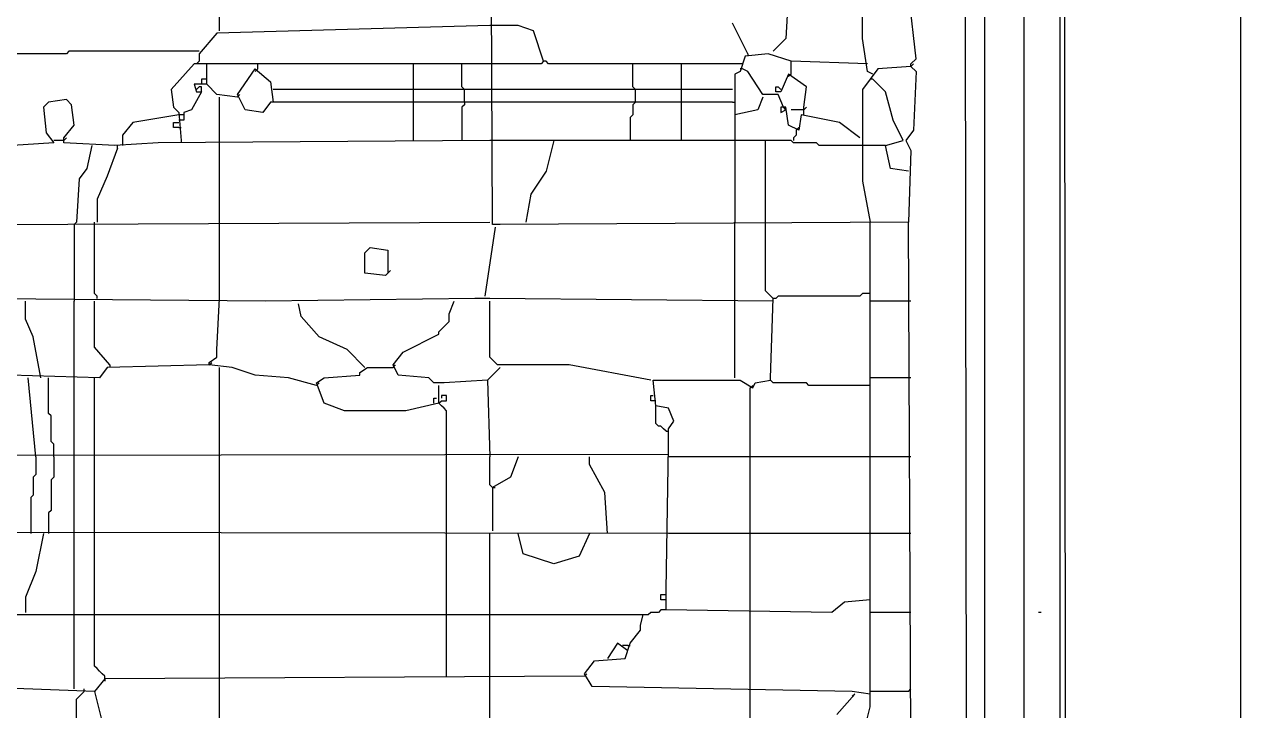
# Model space of a CAD drawing. Extents: x 4511820 to 5180432, y -1526536 to -944957.
# Drawn here: x 5149135.6 to 5149472.5, y -1027185.9 to -1026995.9 of the extents above; entities that cross this region are included whole.
import ezdxf

# ---------------------------------------------------------------- set-up
doc = ezdxf.new("R2010")
doc.units = 0
doc.header["$MEASUREMENT"] = 0
doc.layers.add('ZZ-chladenie', color=133, linetype='CONTINUOUS')

msp = doc.modelspace()

# ---------------------------------------------------------------- linework, layer by layer
at = {"layer": 'ZZ-chladenie'}
for p, q in [((5149472.5, -1028973.604), (5149472.5, -1026604.74)), ((5149472.5, -1028973.604), (5149472.5, -1026604.74)), ((5149412.5, -1028913.604), (5149412.5, -1026664.74)), ((5149422.5, -1028913.604), (5149422.5, -1026664.74)), ((5149424.295, -1027533.937), (5149423.589, -1026766.559)), ((5149396.737, -1027292.983), (5149396.03, -1026785.638)), ((5149401.683, -1027292.983), (5149401.683, -1026797.65)), ((5149265.307, -1027051.323), (5149264.601, -1026878.91)), ((5149189.701, -1026997.62), (5149189.701, -1026986.314)), ((5149347.275, -1026986.314), (5149346.568, -1026999.74)), ((5149367.766, -1026999.74), (5149367.766, -1026985.608)), ((5149382.605, -1027005.393), (5149380.485, -1026986.314)), ((5149264.601, -1026996.207), (5149188.994, -1026998.327)), ((5149272.374, -1026996.207), (5149264.601, -1026996.207)), ((5149276.614, -1026997.62), (5149272.374, -1026996.207)), ((5149279.44, -1027006.1), (5149276.614, -1026997.62)), ((5149335.968, -1027003.98), (5149331.729, -1026995.501)), ((5149188.994, -1026998.327), (5149184.048, -1027003.98)), ((5149346.568, -1026999.74), (5149343.034, -1027003.273)), ((5149369.18, -1027008.926), (5149367.766, -1026999.74)), ((5149147.304, -1027003.98), (5149114.8, -1027003.98)), ((5149148.01, -1027003.273), (5149147.304, -1027003.98)), ((5149184.048, -1027003.273), (5149148.01, -1027003.273)), ((5149184.048, -1027003.98), (5149184.048, -1027006.1)), ((5149341.621, -1027003.98), (5149335.262, -1027004.687)), ((5149335.968, -1027003.98), (5149335.968, -1027004.687)), ((5149347.981, -1027006.1), (5149341.621, -1027003.98)), ((5149182.635, -1027006.806), (5149176.275, -1027013.872)), ((5149264.601, -1027006.806), (5149182.635, -1027006.806)), ((5149184.048, -1027006.1), (5149183.341, -1027006.806)), ((5149186.167, -1027012.459), (5149186.167, -1027006.806)), ((5149200.3, -1027008.219), (5149200.3, -1027006.806)), ((5149243.403, -1027013.872), (5149243.403, -1027006.806)), ((5149256.828, -1027013.166), (5149256.828, -1027006.806)), ((5149278.733, -1027006.806), (5149264.601, -1027006.806)), ((5149279.44, -1027006.1), (5149278.733, -1027006.806)), ((5149280.146, -1027006.1), (5149279.44, -1027006.1)), ((5149280.853, -1027006.806), (5149280.146, -1027006.1)), ((5149334.555, -1027006.806), (5149280.853, -1027006.806)), ((5149304.171, -1027013.166), (5149304.171, -1027006.806)), ((5149317.597, -1027013.872), (5149317.597, -1027006.806)), ((5149335.262, -1027004.687), (5149333.849, -1027008.926)), ((5149347.981, -1027009.633), (5149347.981, -1027006.1)), ((5149369.18, -1027006.806), (5149347.981, -1027006.1)), ((5149381.191, -1027007.513), (5149372.006, -1027008.219)), ((5149381.191, -1027006.806), (5149382.605, -1027005.393)), ((5149381.191, -1027007.513), (5149381.898, -1027006.806)), ((5149381.191, -1027007.513), (5149381.191, -1027006.806)), ((5149381.191, -1027007.513), (5149382.605, -1027008.926)), ((5149186.167, -1027011.046), (5149184.754, -1027011.046)), ((5149184.754, -1027011.046), (5149184.754, -1027012.459)), ((5149194.646, -1027015.285), (5149199.593, -1027008.219)), ((5149200.3, -1027008.219), (5149199.593, -1027008.926)), ((5149199.593, -1027008.219), (5149203.832, -1027011.753)), ((5149333.849, -1027008.926), (5149332.436, -1027009.633)), ((5149332.436, -1027009.633), (5149332.436, -1027050.616)), ((5149334.555, -1027008.219), (5149333.849, -1027008.219)), ((5149335.968, -1027008.926), (5149334.555, -1027008.219)), ((5149340.208, -1027015.285), (5149335.968, -1027008.926)), ((5149347.275, -1027009.633), (5149345.155, -1027014.579)), ((5149347.981, -1027009.633), (5149347.275, -1027010.339)), ((5149352.221, -1027013.166), (5149347.275, -1027009.633)), ((5149372.006, -1027008.219), (5149367.766, -1027013.872)), ((5149370.593, -1027009.633), (5149369.18, -1027008.926)), ((5149370.593, -1027011.046), (5149369.886, -1027011.046)), ((5149374.125, -1027014.579), (5149370.593, -1027011.046)), ((5149382.605, -1027008.926), (5149381.898, -1027025.178)), ((5149176.275, -1027013.872), (5149176.982, -1027018.819)), ((5149184.754, -1027014.579), (5149181.928, -1027019.526)), ((5149186.167, -1027012.459), (5149182.635, -1027012.459)), ((5149182.635, -1027012.459), (5149183.341, -1027014.579)), ((5149184.048, -1027013.166), (5149183.341, -1027013.872)), ((5149183.341, -1027014.579), (5149184.754, -1027014.579)), ((5149184.754, -1027013.166), (5149184.048, -1027013.166)), ((5149184.754, -1027014.579), (5149184.754, -1027013.166)), ((5149188.994, -1027015.285), (5149186.167, -1027012.459)), ((5149203.832, -1027011.753), (5149204.539, -1027017.405)), ((5149264.601, -1027013.872), (5149204.539, -1027013.872)), ((5149243.403, -1027017.405), (5149243.403, -1027013.872)), ((5149257.535, -1027013.872), (5149256.828, -1027013.166)), ((5149257.535, -1027017.405), (5149257.535, -1027013.872)), ((5149331.729, -1027013.872), (5149264.601, -1027013.872)), ((5149304.878, -1027013.872), (5149304.171, -1027013.166)), ((5149304.878, -1027017.405), (5149304.878, -1027013.872)), ((5149317.597, -1027017.405), (5149317.597, -1027013.872)), ((5149343.741, -1027014.579), (5149343.741, -1027013.166)), ((5149343.741, -1027013.166), (5149344.448, -1027013.166)), ((5149345.155, -1027014.579), (5149343.741, -1027014.579)), ((5149344.448, -1027013.166), (5149345.155, -1027013.872)), ((5149351.514, -1027018.819), (5149352.221, -1027013.166)), ((5149367.766, -1027013.872), (5149367.766, -1027039.31)), ((5149376.245, -1027022.352), (5149374.125, -1027014.579)), ((5149142.358, -1027017.405), (5149140.944, -1027018.819)), ((5149147.304, -1027016.698), (5149142.358, -1027017.405)), ((5149148.717, -1027018.112), (5149147.304, -1027016.698)), ((5149194.646, -1027015.992), (5149188.994, -1027015.285)), ((5149189.701, -1027028.005), (5149189.701, -1027015.992)), ((5149194.646, -1027015.992), (5149195.353, -1027015.285)), ((5149196.766, -1027019.526), (5149194.646, -1027015.285)), ((5149203.832, -1027017.405), (5149201.713, -1027020.232)), ((5149264.601, -1027017.405), (5149203.832, -1027017.405)), ((5149243.403, -1027028.005), (5149243.403, -1027017.405)), ((5149257.535, -1027017.405), (5149257.535, -1027018.112)), ((5149331.729, -1027017.405), (5149264.601, -1027017.405)), ((5149304.878, -1027017.405), (5149304.171, -1027018.112)), ((5149317.597, -1027028.005), (5149317.597, -1027017.405)), ((5149331.729, -1027017.405), (5149332.436, -1027017.405)), ((5149340.208, -1027015.992), (5149338.795, -1027019.526)), ((5149344.448, -1027015.285), (5149340.208, -1027015.285)), ((5149345.861, -1027018.819), (5149344.448, -1027015.285)), ((5149140.944, -1027018.819), (5149141.651, -1027025.885)), ((5149149.423, -1027023.765), (5149148.717, -1027018.112)), ((5149178.395, -1027020.939), (5149165.676, -1027023.058)), ((5149176.982, -1027018.819), (5149178.395, -1027020.232)), ((5149178.395, -1027020.232), (5149179.101, -1027028.005)), ((5149179.808, -1027020.939), (5149178.395, -1027020.939)), ((5149181.928, -1027019.526), (5149179.808, -1027020.232)), ((5149179.808, -1027020.232), (5149179.808, -1027022.352)), ((5149201.713, -1027020.232), (5149196.766, -1027019.526)), ((5149257.535, -1027018.112), (5149256.828, -1027018.819)), ((5149256.828, -1027018.819), (5149256.828, -1027028.005)), ((5149304.171, -1027020.939), (5149303.464, -1027021.645)), ((5149304.171, -1027018.112), (5149304.171, -1027020.939)), ((5149338.795, -1027019.526), (5149332.436, -1027020.939)), ((5149346.568, -1027018.819), (5149345.155, -1027018.819)), ((5149345.155, -1027018.819), (5149345.155, -1027020.232)), ((5149345.155, -1027020.232), (5149346.568, -1027019.526)), ((5149346.568, -1027019.526), (5149345.861, -1027018.819)), ((5149347.275, -1027023.765), (5149346.568, -1027018.819)), ((5149351.514, -1027019.526), (5149347.981, -1027019.526)), ((5149350.807, -1027020.939), (5149350.101, -1027025.178)), ((5149361.407, -1027023.058), (5149350.807, -1027020.939)), ((5149351.514, -1027019.526), (5149352.221, -1027018.819)), ((5149351.514, -1027020.939), (5149351.514, -1027018.819)), ((5149146.597, -1027027.298), (5149149.423, -1027023.765)), ((5149165.676, -1027023.058), (5149162.849, -1027026.592)), ((5149176.982, -1027024.471), (5149176.982, -1027023.058)), ((5149176.982, -1027023.058), (5149178.395, -1027023.058)), ((5149178.395, -1027024.471), (5149176.982, -1027024.471)), ((5149179.808, -1027022.352), (5149178.395, -1027022.352)), ((5149178.395, -1027024.471), (5149179.101, -1027024.471)), ((5149303.464, -1027021.645), (5149303.464, -1027028.005)), ((5149350.101, -1027025.178), (5149347.275, -1027023.765)), ((5149349.394, -1027025.178), (5149350.101, -1027024.471)), ((5149367.059, -1027027.298), (5149361.407, -1027023.058)), ((5149379.072, -1027028.005), (5149376.245, -1027022.352)), ((5149141.651, -1027025.885), (5149143.771, -1027028.711)), ((5149146.597, -1027028.005), (5149143.771, -1027028.005)), ((5149146.597, -1027028.005), (5149147.304, -1027027.298)), ((5149146.597, -1027028.711), (5149146.597, -1027027.298)), ((5149162.849, -1027026.592), (5149162.849, -1027029.418)), ((5149264.601, -1027028.005), (5149172.742, -1027028.711)), ((5149179.101, -1027028.005), (5149179.101, -1027028.711)), ((5149189.701, -1027050.616), (5149189.701, -1027028.005)), ((5149332.436, -1027028.005), (5149264.601, -1027028.005)), ((5149282.266, -1027028.005), (5149280.146, -1027036.484)), ((5149347.981, -1027028.005), (5149332.436, -1027028.005)), ((5149340.915, -1027050.616), (5149340.915, -1027028.005)), ((5149348.688, -1027028.711), (5149347.981, -1027028.005)), ((5149349.394, -1027026.592), (5149348.688, -1027027.298)), ((5149348.688, -1027027.298), (5149348.688, -1027028.005)), ((5149349.394, -1027025.178), (5149349.394, -1027026.592)), ((5149374.125, -1027029.418), (5149379.072, -1027028.005)), ((5149381.898, -1027025.178), (5149379.778, -1027028.005)), ((5149379.778, -1027028.005), (5149381.191, -1027030.831)), ((5149143.771, -1027028.711), (5149120.453, -1027030.124)), ((5149160.73, -1027029.418), (5149146.597, -1027028.711)), ((5149154.37, -1027029.418), (5149152.957, -1027035.777)), ((5149161.436, -1027030.124), (5149158.61, -1027037.897)), ((5149172.742, -1027028.711), (5149160.73, -1027029.418)), ((5149161.436, -1027030.124), (5149161.436, -1027029.418)), ((5149355.047, -1027028.711), (5149348.688, -1027028.711)), ((5149355.754, -1027029.418), (5149355.047, -1027028.711)), ((5149367.059, -1027029.418), (5149355.754, -1027029.418)), ((5149374.125, -1027029.418), (5149367.059, -1027029.418)), ((5149375.539, -1027035.777), (5149374.125, -1027029.418)), ((5149381.191, -1027030.831), (5149380.485, -1027050.616)), ((5149152.957, -1027035.777), (5149150.837, -1027038.604)), ((5149158.61, -1027037.897), (5149155.783, -1027044.257)), ((5149280.146, -1027036.484), (5149275.907, -1027042.844)), ((5149380.485, -1027036.484), (5149375.539, -1027035.777)), ((5149150.837, -1027038.604), (5149150.13, -1027050.616)), ((5149367.766, -1027039.31), (5149369.886, -1027050.616)), ((5149155.783, -1027044.257), (5149155.783, -1027050.616)), ((5149275.907, -1027042.844), (5149274.494, -1027050.616)), ((5149115.506, -1027051.323), (5149264.601, -1027050.616)), ((5149150.13, -1027050.616), (5149149.423, -1027051.323)), ((5149149.423, -1027051.323), (5149149.423, -1027072.521)), ((5149155.076, -1027070.401), (5149155.076, -1027050.616)), ((5149189.701, -1027071.814), (5149189.701, -1027050.616)), ((5149267.428, -1027051.323), (5149265.307, -1027051.323)), ((5149380.485, -1027050.616), (5149267.428, -1027051.323)), ((5149332.436, -1027072.521), (5149332.436, -1027050.616)), ((5149340.915, -1027069.694), (5149340.915, -1027050.616)), ((5149369.886, -1027158.728), (5149369.886, -1027050.616)), ((5149381.191, -1027192.645), (5149380.485, -1027050.616)), ((5149266.014, -1027052.029), (5149263.188, -1027071.107)), ((5149229.977, -1027059.096), (5149231.39, -1027057.682)), ((5149231.39, -1027057.682), (5149236.337, -1027058.389)), ((5149236.337, -1027058.389), (5149236.337, -1027064.748)), ((5149229.977, -1027064.748), (5149229.977, -1027059.096)), ((5149235.63, -1027065.455), (5149229.977, -1027064.748)), ((5149237.044, -1027064.042), (5149235.63, -1027065.455)), ((5149202.419, -1027072.521), (5149124.692, -1027071.814)), ((5149155.783, -1027071.107), (5149155.076, -1027070.401)), ((5149155.783, -1027071.814), (5149155.783, -1027071.107)), ((5149188.994, -1027085.946), (5149189.701, -1027071.814)), ((5149260.362, -1027071.814), (5149202.419, -1027072.521)), ((5149264.601, -1027071.814), (5149260.362, -1027071.814)), ((5149343.034, -1027072.521), (5149264.601, -1027071.814)), ((5149343.034, -1027071.814), (5149340.915, -1027069.694)), ((5149342.328, -1027093.719), (5149343.034, -1027071.814)), ((5149343.741, -1027071.814), (5149343.034, -1027071.814)), ((5149344.448, -1027071.107), (5149343.741, -1027071.814)), ((5149367.059, -1027071.107), (5149344.448, -1027071.107)), ((5149367.766, -1027070.401), (5149367.059, -1027071.107)), ((5149369.886, -1027070.401), (5149367.766, -1027070.401)), ((5149135.998, -1027077.467), (5149135.998, -1027072.521)), ((5149149.423, -1027093.719), (5149149.423, -1027072.521)), ((5149155.076, -1027085.24), (5149155.076, -1027072.521)), ((5149212.312, -1027076.761), (5149211.605, -1027073.228)), ((5149253.296, -1027076.054), (5149254.709, -1027072.521)), ((5149264.601, -1027088.066), (5149264.601, -1027072.521)), ((5149332.436, -1027093.719), (5149332.436, -1027072.521)), ((5149381.191, -1027072.521), (5149369.886, -1027072.521)), ((5149138.118, -1027082.414), (5149135.998, -1027077.467)), ((5149217.258, -1027082.414), (5149212.312, -1027076.761)), ((5149250.469, -1027081), (5149253.296, -1027078.174)), ((5149253.296, -1027078.174), (5149253.296, -1027076.054)), ((5149240.576, -1027086.653), (5149250.469, -1027081.707)), ((5149250.469, -1027081.707), (5149250.469, -1027081)), ((5149140.238, -1027093.719), (5149138.118, -1027082.414)), ((5149159.317, -1027090.186), (5149155.076, -1027085.24)), ((5149225.031, -1027085.946), (5149217.258, -1027082.414)), ((5149186.874, -1027089.48), (5149188.994, -1027088.066)), ((5149188.994, -1027088.066), (5149188.994, -1027085.946)), ((5149229.977, -1027090.893), (5149225.031, -1027085.946)), ((5149237.75, -1027090.186), (5149240.576, -1027086.653)), ((5149266.721, -1027090.186), (5149264.601, -1027088.066)), ((5149158.61, -1027090.893), (5149156.489, -1027093.719)), ((5149186.874, -1027090.186), (5149158.61, -1027090.893)), ((5149159.317, -1027090.186), (5149159.317, -1027090.893)), ((5149186.874, -1027090.186), (5149187.58, -1027089.48)), ((5149186.874, -1027090.186), (5149186.874, -1027089.48)), ((5149193.233, -1027090.893), (5149186.874, -1027090.186)), ((5149189.701, -1027115.624), (5149189.701, -1027090.893)), ((5149199.593, -1027093.013), (5149193.233, -1027090.893)), ((5149228.564, -1027092.306), (5149230.684, -1027090.893)), ((5149230.684, -1027090.893), (5149237.75, -1027090.893)), ((5149237.75, -1027090.893), (5149238.457, -1027090.186)), ((5149239.163, -1027093.013), (5149237.75, -1027090.186)), ((5149267.428, -1027090.893), (5149263.894, -1027094.426)), ((5149286.506, -1027090.186), (5149266.721, -1027090.186)), ((5149267.428, -1027090.893), (5149266.721, -1027091.599)), ((5149309.118, -1027094.426), (5149286.506, -1027090.186)), ((5149156.489, -1027093.719), (5149131.758, -1027093.013)), ((5149138.825, -1027115.624), (5149136.705, -1027093.719)), ((5149142.358, -1027103.612), (5149142.358, -1027093.719)), ((5149149.423, -1027115.624), (5149149.423, -1027093.719)), ((5149155.076, -1027115.624), (5149155.076, -1027093.719)), ((5149208.779, -1027093.719), (5149199.593, -1027093.013)), ((5149216.552, -1027095.839), (5149208.779, -1027093.719)), ((5149216.552, -1027095.132), (5149218.671, -1027093.719)), ((5149216.552, -1027095.839), (5149217.258, -1027095.132)), ((5149218.671, -1027100.785), (5149216.552, -1027095.132)), ((5149218.671, -1027093.719), (5149228.564, -1027093.013)), ((5149228.564, -1027093.013), (5149228.564, -1027092.306)), ((5149247.642, -1027093.719), (5149239.163, -1027093.013)), ((5149249.055, -1027095.132), (5149247.642, -1027093.719)), ((5149251.882, -1027095.132), (5149249.055, -1027095.132)), ((5149263.894, -1027094.426), (5149251.882, -1027095.132)), ((5149263.894, -1027094.426), (5149264.601, -1027093.719)), ((5149263.894, -1027094.426), (5149264.601, -1027115.624)), ((5149310.531, -1027101.492), (5149309.824, -1027094.426)), ((5149309.824, -1027094.426), (5149333.849, -1027094.426)), ((5149333.849, -1027094.426), (5149337.382, -1027096.546)), ((5149337.382, -1027096.546), (5149338.089, -1027095.132)), ((5149338.089, -1027095.132), (5149342.328, -1027094.426)), ((5149342.328, -1027094.426), (5149342.328, -1027093.719)), ((5149343.034, -1027095.132), (5149342.328, -1027094.426)), ((5149352.221, -1027095.132), (5149343.034, -1027095.132)), ((5149352.927, -1027095.839), (5149352.221, -1027095.132)), ((5149381.191, -1027093.719), (5149369.886, -1027093.719)), ((5149250.469, -1027100.785), (5149250.469, -1027095.839)), ((5149252.589, -1027098.666), (5149251.175, -1027098.666)), ((5149251.175, -1027098.666), (5149251.175, -1027099.372)), ((5149252.589, -1027100.079), (5149252.589, -1027098.666)), ((5149309.118, -1027100.079), (5149309.118, -1027098.666)), ((5149309.118, -1027098.666), (5149309.824, -1027098.666)), ((5149336.675, -1027096.546), (5149337.382, -1027095.839)), ((5149336.675, -1027115.624), (5149336.675, -1027096.546)), ((5149369.886, -1027095.839), (5149352.927, -1027095.839)), ((5149224.324, -1027102.905), (5149218.671, -1027100.785)), ((5149250.469, -1027100.785), (5149241.283, -1027102.905)), ((5149249.055, -1027100.785), (5149249.055, -1027099.372)), ((5149249.055, -1027099.372), (5149249.762, -1027099.372)), ((5149250.469, -1027100.785), (5149251.175, -1027100.079)), ((5149251.175, -1027101.492), (5149250.469, -1027100.785)), ((5149251.175, -1027100.079), (5149252.589, -1027100.079)), ((5149251.882, -1027102.198), (5149251.175, -1027101.492)), ((5149252.589, -1027102.905), (5149251.882, -1027102.198)), ((5149310.531, -1027100.079), (5149309.118, -1027100.079)), ((5149310.531, -1027106.438), (5149310.531, -1027101.492)), ((5149314.064, -1027102.198), (5149310.531, -1027101.492)), ((5149315.477, -1027105.732), (5149314.064, -1027102.198)), ((5149143.064, -1027104.319), (5149142.358, -1027103.612)), ((5149143.064, -1027111.385), (5149143.064, -1027104.319)), ((5149241.283, -1027102.905), (5149224.324, -1027102.905)), ((5149252.589, -1027115.624), (5149252.589, -1027102.905)), ((5149311.237, -1027107.145), (5149310.531, -1027106.438)), ((5149311.944, -1027107.145), (5149311.237, -1027107.145)), ((5149312.65, -1027107.851), (5149311.944, -1027107.145)), ((5149313.357, -1027108.558), (5149312.65, -1027107.851)), ((5149313.357, -1027108.558), (5149314.064, -1027108.558)), ((5149314.064, -1027107.851), (5149315.477, -1027105.732)), ((5149314.064, -1027112.798), (5149314.064, -1027107.851)), ((5149143.771, -1027112.091), (5149143.064, -1027111.385)), ((5149143.771, -1027115.624), (5149143.771, -1027112.091)), ((5148719.805, -1027115.624), (5149314.064, -1027114.918)), ((5149138.825, -1027115.624), (5149138.825, -1027120.571)), ((5149143.771, -1027115.624), (5149143.771, -1027121.277)), ((5149149.423, -1027136.823), (5149149.423, -1027115.624)), ((5149155.076, -1027136.823), (5149155.076, -1027115.624)), ((5149189.701, -1027136.823), (5149189.701, -1027115.624)), ((5149252.589, -1027136.823), (5149252.589, -1027115.624)), ((5149264.601, -1027123.397), (5149264.601, -1027115.624)), ((5149272.374, -1027115.624), (5149270.254, -1027121.277)), ((5149292.159, -1027117.744), (5149292.159, -1027115.624)), ((5149313.357, -1027152.368), (5149314.064, -1027112.798)), ((5149369.886, -1027115.624), (5149314.064, -1027115.624)), ((5149336.675, -1027136.823), (5149336.675, -1027115.624)), ((5149381.191, -1027115.624), (5149369.886, -1027115.624)), ((5149296.398, -1027125.516), (5149292.159, -1027117.744)), ((5149138.825, -1027120.571), (5149138.118, -1027121.277)), ((5149138.118, -1027121.277), (5149138.118, -1027126.223)), ((5149143.771, -1027121.277), (5149143.064, -1027121.984)), ((5149143.064, -1027121.984), (5149143.064, -1027130.463)), ((5149270.254, -1027121.277), (5149265.307, -1027124.103)), ((5149265.307, -1027124.103), (5149264.601, -1027123.397)), ((5149265.307, -1027124.103), (5149266.014, -1027124.103)), ((5149265.307, -1027124.103), (5149265.307, -1027136.116)), ((5149297.105, -1027136.823), (5149296.398, -1027125.516)), ((5149138.118, -1027126.223), (5149137.411, -1027126.93)), ((5149137.411, -1027126.93), (5149137.411, -1027136.823)), ((5149143.064, -1027130.463), (5149142.358, -1027131.17)), ((5149142.358, -1027131.17), (5149142.358, -1027136.823)), ((5149314.064, -1027136.823), (5148714.859, -1027136.116)), ((5149140.944, -1027136.823), (5149138.825, -1027147.421)), ((5149149.423, -1027158.728), (5149149.423, -1027136.823)), ((5149155.076, -1027158.728), (5149155.076, -1027136.823)), ((5149189.701, -1027158.728), (5149189.701, -1027136.823)), ((5149252.589, -1027158.728), (5149252.589, -1027136.823)), ((5149264.601, -1027158.728), (5149264.601, -1027136.823)), ((5149273.787, -1027142.475), (5149272.374, -1027136.823)), ((5149292.159, -1027136.823), (5149289.332, -1027143.182)), ((5149369.886, -1027136.823), (5149314.064, -1027136.823)), ((5149336.675, -1027158.728), (5149336.675, -1027136.823)), ((5149381.191, -1027136.823), (5149369.886, -1027136.823)), ((5149282.266, -1027145.302), (5149273.787, -1027142.475)), ((5149289.332, -1027143.182), (5149282.266, -1027145.302)), ((5149138.825, -1027147.421), (5149135.998, -1027154.488)), ((5149313.357, -1027158.021), (5149313.357, -1027152.368)), ((5149135.998, -1027154.488), (5149135.998, -1027158.728)), ((5149311.944, -1027155.194), (5149311.944, -1027153.781)), ((5149311.944, -1027153.781), (5149313.357, -1027153.781)), ((5149313.357, -1027155.194), (5149311.944, -1027155.194)), ((5149362.82, -1027155.901), (5149359.286, -1027158.728)), ((5149369.886, -1027155.194), (5149362.82, -1027155.901)), ((5149306.998, -1027159.434), (5148718.392, -1027159.434)), ((5149149.423, -1027179.925), (5149149.423, -1027158.728)), ((5149155.076, -1027173.566), (5149155.076, -1027158.728)), ((5149189.701, -1027176.393), (5149189.701, -1027158.728)), ((5149252.589, -1027176.393), (5149252.589, -1027158.728)), ((5149264.601, -1027176.393), (5149264.601, -1027158.728)), ((5149306.291, -1027162.26), (5149306.998, -1027159.434)), ((5149308.411, -1027159.434), (5149306.998, -1027159.434)), ((5149309.118, -1027158.728), (5149308.411, -1027159.434)), ((5149311.237, -1027158.728), (5149309.118, -1027158.728)), ((5149311.944, -1027158.021), (5149311.237, -1027158.728)), ((5149313.357, -1027158.021), (5149311.944, -1027158.021)), ((5149359.286, -1027158.728), (5149313.357, -1027158.021)), ((5149336.675, -1027179.925), (5149336.675, -1027158.728)), ((5149369.886, -1027184.872), (5149369.886, -1027158.728)), ((5149381.191, -1027158.728), (5149369.886, -1027158.728)), ((5149417.229, -1027158.728), (5149416.522, -1027158.728)), ((5149306.291, -1027163.673), (5149306.291, -1027162.26)), ((5149303.464, -1027167.207), (5149306.291, -1027163.673)), ((5149299.932, -1027167.207), (5149297.105, -1027171.446)), ((5149302.758, -1027169.327), (5149299.932, -1027167.207)), ((5149302.758, -1027167.913), (5149301.345, -1027167.913)), ((5149302.051, -1027171.446), (5149303.464, -1027167.207)), ((5149302.758, -1027167.913), (5149303.464, -1027167.913)), ((5149290.746, -1027175.686), (5149293.572, -1027172.153)), ((5149293.572, -1027172.153), (5149302.051, -1027171.446)), ((5149155.783, -1027174.273), (5149155.076, -1027173.566)), ((5149156.489, -1027174.98), (5149155.783, -1027174.273)), ((5149157.196, -1027175.686), (5149156.489, -1027174.98)), ((5149157.903, -1027176.393), (5149157.196, -1027175.686)), ((5149290.746, -1027176.393), (5149291.453, -1027175.686)), ((5149292.866, -1027179.219), (5149290.746, -1027175.686)), ((5149155.076, -1027180.632), (5149116.919, -1027179.219)), ((5149157.903, -1027177.099), (5149155.076, -1027180.632)), ((5149157.903, -1027177.099), (5149157.903, -1027176.393)), ((5149290.746, -1027176.393), (5149157.903, -1027177.099)), ((5149157.903, -1027177.099), (5149157.903, -1027177.806)), ((5149189.701, -1027189.818), (5149189.701, -1027176.393)), ((5149264.601, -1027203.243), (5149264.601, -1027176.393)), ((5149364.94, -1027180.632), (5149292.866, -1027179.219)), ((5149150.13, -1027182.752), (5149152.25, -1027180.632)), ((5149150.13, -1027189.112), (5149150.13, -1027182.752)), ((5149152.25, -1027180.632), (5149152.25, -1027179.925)), ((5149155.076, -1027180.632), (5149155.783, -1027179.925)), ((5149155.076, -1027180.632), (5149157.196, -1027189.112)), ((5149336.675, -1027201.124), (5149336.675, -1027179.925)), ((5149365.646, -1027181.339), (5149360.7, -1027186.991)), ((5149369.886, -1027181.339), (5149364.94, -1027180.632)), ((5149365.646, -1027181.339), (5149364.94, -1027182.046)), ((5149380.485, -1027180.632), (5149369.886, -1027180.632)), ((5149380.485, -1027180.632), (5149381.191, -1027179.925)), ((5149367.766, -1027193.351), (5149369.886, -1027184.872))]:
    msp.add_line(p, q, dxfattribs=at)

doc.saveas('drawing.dxf')
